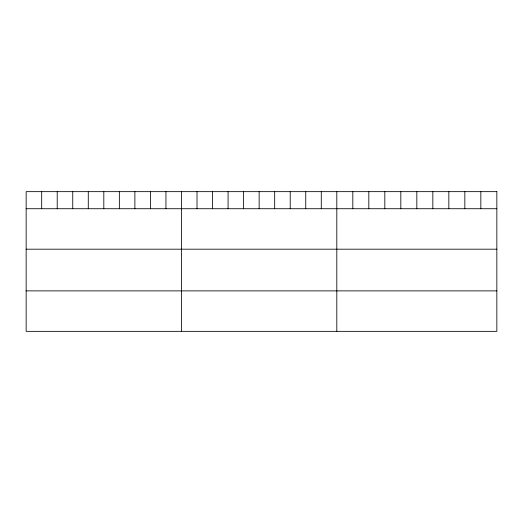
<?xml version="1.0" encoding="UTF-8"?>
<svg xmlns="http://www.w3.org/2000/svg" width="523" height="523" viewBox="0 0 523 523"><rect width="100%" height="100%" fill="white"/><g stroke="black" fill="none" stroke-linecap="round" stroke-linejoin="round"><path stroke-width="0.78" d="M26.15 208.723L496.85 208.723M26.15 249.19L496.85 249.19M26.15 290.88L496.85 290.88M480.846 191.653L480.846 208.723M464.842 191.653L464.842 208.723M448.839 191.653L448.839 208.723M432.835 191.653L432.835 208.723M416.831 191.653L416.831 208.723M400.827 191.653L400.827 208.723M384.823 191.653L384.823 208.723M368.82 191.653L368.82 208.723M352.816 191.653L352.816 208.723M336.812 191.653L336.812 331.347M321.279 191.653L321.279 208.723M305.746 191.653L305.746 208.723M290.213 191.653L290.213 208.723M274.68 191.653L274.68 208.723M259.147 191.653L259.147 208.723M243.613 191.653L243.613 208.723M228.08 191.653L228.08 208.723M212.547 191.653L212.547 208.723M197.014 191.653L197.014 208.723M181.481 191.653L181.481 331.347M165.948 191.653L165.948 208.723M150.415 191.653L150.415 208.723M134.882 191.653L134.882 208.723M119.349 191.653L119.349 208.723M103.816 191.653L103.816 208.723M88.282 191.653L88.282 208.723M72.749 191.653L72.749 208.723M57.216 191.653L57.216 208.723M41.683 191.653L41.683 208.723M496.85 191.653L26.15 191.653L26.15 331.347L496.85 331.347L496.85 191.653"/></g></svg>
